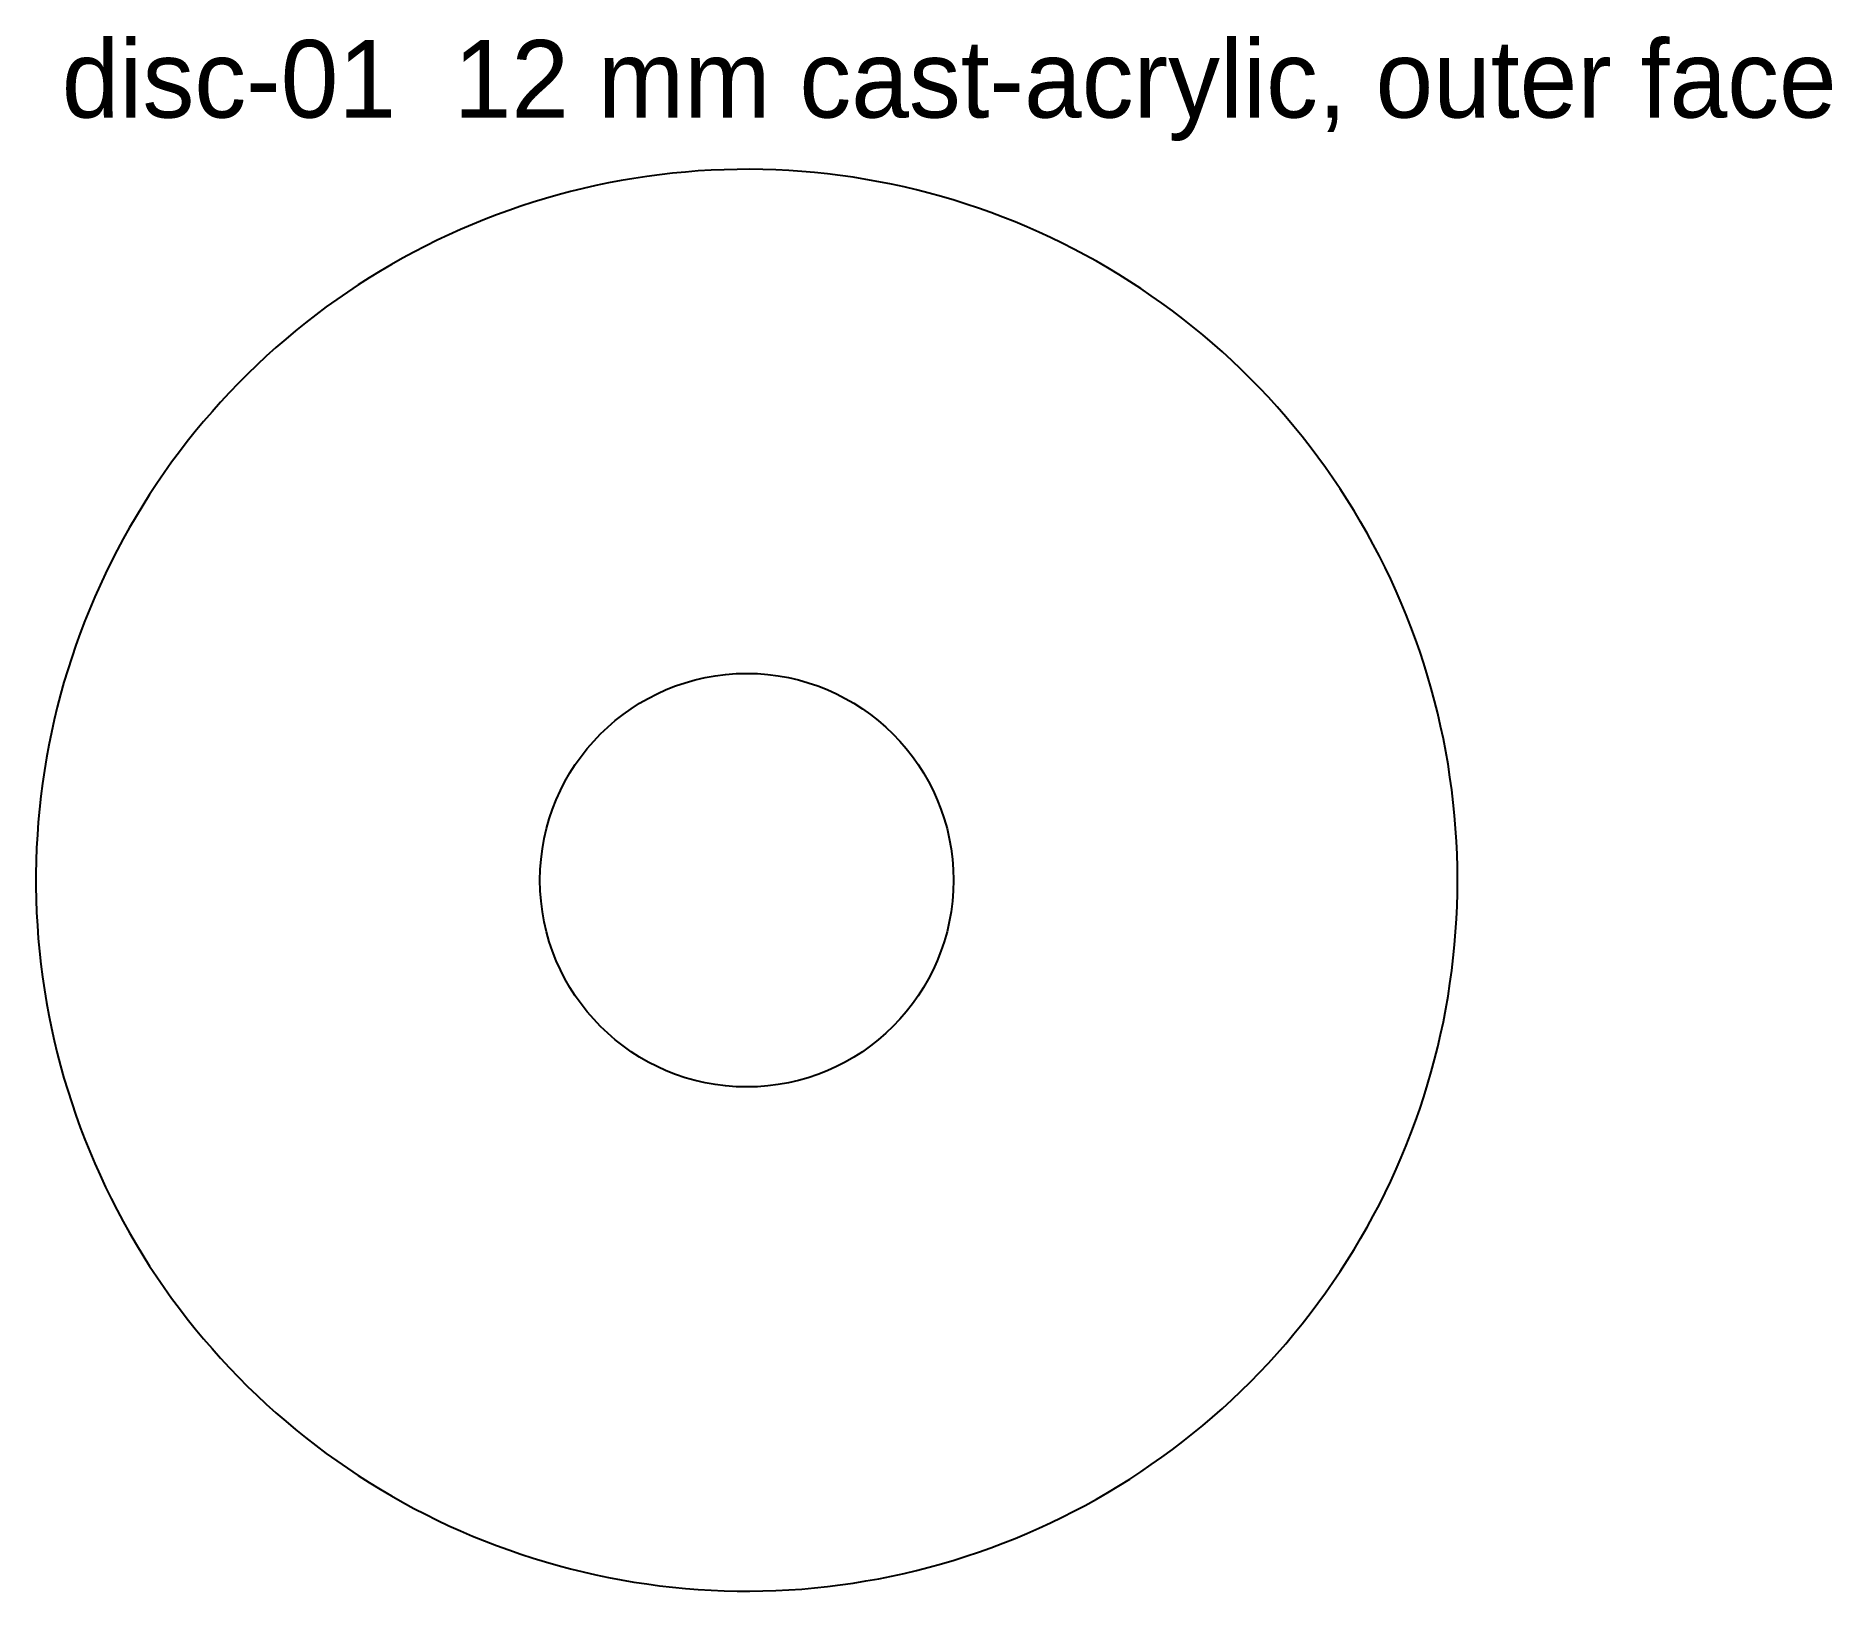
# Model space of a CAD drawing. Header units: millimetres. Extents: x 0 to 139, y 0 to 120.
import ezdxf

# ---------------------------------------------------------------- set-up
doc = ezdxf.new("R2010")
doc.units = ezdxf.units.MM
for name, color, linetype in [('CUT_INSIDE', 5, 'Continuous'), ('CUT_OUTSIDE', 1, 'Continuous'), ('NOTES', 7, 'Continuous')]:
    doc.layers.add(name, color=color, linetype=linetype)

msp = doc.modelspace()

# ---------------------------------------------------------------- linework, layer by layer
at = {"layer": 'CUT_INSIDE'}
msp.add_circle((55, 55), 16, dxfattribs=at)
at = {"layer": 'CUT_OUTSIDE'}
msp.add_lwpolyline([(110, 55), (109.99, 56), (109.96, 57), (109.92, 58), (109.85, 59), (109.77, 60), (109.67, 61), (109.55, 61.99), (109.41, 62.98), (109.26, 63.97), (109.09, 64.96), (108.9, 65.94), (108.69, 66.92), (108.46, 67.9), (108.22, 68.87), (107.96, 69.84), (107.68, 70.8), (107.38, 71.76), (107.07, 72.71), (106.74, 73.65), (106.39, 74.59), (106.02, 75.53), (105.64, 76.45), (105.24, 77.37), (104.83, 78.28), (104.39, 79.18), (103.95, 80.08), (103.48, 80.97), (103, 81.85), (102.5, 82.72), (101.99, 83.58), (101.46, 84.43), (100.92, 85.27), (100.36, 86.1), (99.79, 86.92), (99.2, 87.73), (98.59, 88.53), (97.98, 89.32), (97.34, 90.1), (96.7, 90.86), (96.04, 91.62), (95.36, 92.36), (94.68, 93.09), (93.98, 93.8), (93.26, 94.51), (92.54, 95.2), (91.8, 95.87), (91.05, 96.54), (90.29, 97.19), (89.51, 97.82), (88.73, 98.44), (87.93, 99.05), (87.12, 99.64), (86.3, 100.22), (85.48, 100.78), (84.64, 101.33), (83.79, 101.86), (82.93, 102.38), (82.06, 102.88), (81.19, 103.36), (80.3, 103.83), (79.41, 104.29), (78.51, 104.72), (77.6, 105.14), (76.68, 105.55), (75.76, 105.93), (74.82, 106.3), (73.89, 106.65), (72.94, 106.99), (71.99, 107.31), (71.04, 107.61), (70.08, 107.89), (69.11, 108.16), (68.14, 108.41), (67.17, 108.64), (66.19, 108.85), (65.21, 109.04), (64.22, 109.22), (63.23, 109.38), (62.24, 109.52), (61.24, 109.64), (60.25, 109.75), (59.25, 109.83), (58.25, 109.9), (57.25, 109.95), (56.25, 109.99), (55.25, 110), (54.25, 109.99), (53.25, 109.97), (52.24, 109.93), (51.24, 109.87), (50.25, 109.79), (49.25, 109.7), (48.25, 109.58), (47.26, 109.45), (46.27, 109.3), (45.28, 109.13), (44.3, 108.95), (43.32, 108.74), (42.34, 108.52), (41.37, 108.28), (40.4, 108.03), (39.44, 107.75), (38.48, 107.46), (37.53, 107.15), (36.58, 106.82), (35.64, 106.48), (34.7, 106.12), (33.78, 105.74), (32.86, 105.35), (31.94, 104.93), (31.04, 104.51), (30.14, 104.06), (29.25, 103.6), (28.37, 103.12), (27.5, 102.63), (26.63, 102.12), (25.78, 101.6), (24.94, 101.06), (24.1, 100.5), (23.28, 99.93), (22.47, 99.35), (21.67, 98.75), (20.87, 98.13), (20.09, 97.51), (19.33, 96.86), (18.57, 96.21), (17.82, 95.54), (17.09, 94.85), (16.37, 94.16), (15.67, 93.45), (14.97, 92.72), (14.29, 91.99), (13.63, 91.24), (12.97, 90.48), (12.33, 89.71), (11.71, 88.93), (11.1, 88.13), (10.5, 87.33), (9.92, 86.51), (9.35, 85.69), (8.8, 84.85), (8.27, 84), (7.75, 83.15), (7.24, 82.28), (6.75, 81.41), (6.28, 80.53), (5.82, 79.63), (5.38, 78.73), (4.96, 77.83), (4.55, 76.91), (4.16, 75.99), (3.79, 75.06), (3.43, 74.12), (3.09, 73.18), (2.77, 72.23), (2.46, 71.28), (2.17, 70.32), (1.9, 69.36), (1.65, 68.39), (1.42, 67.41), (1.2, 66.43), (1, 65.45), (0.82, 64.47), (0.66, 63.48), (0.51, 62.49), (0.38, 61.5), (0.27, 60.5), (0.18, 59.5), (0.11, 58.5), (0.05, 57.5), (0.02, 56.5), (0, 55.5), (0, 54.5), (0.02, 53.5), (0.05, 52.5), (0.11, 51.5), (0.18, 50.5), (0.27, 49.5), (0.38, 48.5), (0.51, 47.51), (0.66, 46.52), (0.82, 45.53), (1, 44.55), (1.2, 43.56), (1.42, 42.59), (1.65, 41.61), (1.9, 40.64), (2.17, 39.68), (2.46, 38.72), (2.77, 37.77), (3.09, 36.82), (3.43, 35.87), (3.79, 34.94), (4.16, 34.01), (4.55, 33.09), (4.96, 32.17), (5.38, 31.26), (5.82, 30.37), (6.28, 29.47), (6.75, 28.59), (7.24, 27.72), (7.75, 26.85), (8.27, 26), (8.8, 25.15), (9.35, 24.31), (9.92, 23.49), (10.5, 22.67), (11.1, 21.87), (11.71, 21.07), (12.33, 20.29), (12.97, 19.52), (13.63, 18.76), (14.29, 18.01), (14.97, 17.28), (15.67, 16.55), (16.37, 15.84), (17.09, 15.15), (17.82, 14.46), (18.57, 13.79), (19.33, 13.14), (20.09, 12.49), (20.87, 11.87), (21.67, 11.25), (22.47, 10.65), (23.28, 10.07), (24.1, 9.5), (24.94, 8.94), (25.78, 8.4), (26.63, 7.88), (27.5, 7.37), (28.37, 6.88), (29.25, 6.4), (30.14, 5.94), (31.04, 5.49), (31.94, 5.06), (32.86, 4.65), (33.78, 4.26), (34.7, 3.88), (35.64, 3.52), (36.58, 3.18), (37.53, 2.85), (38.48, 2.54), (39.44, 2.25), (40.4, 1.97), (41.37, 1.71), (42.34, 1.48), (43.32, 1.25), (44.3, 1.05), (45.28, 0.86), (46.27, 0.7), (47.26, 0.55), (48.25, 0.41), (49.25, 0.3), (50.25, 0.21), (51.24, 0.13), (52.24, 0.07), (53.25, 0.03), (54.25, 0), (55.25, 0), (56.25, 0.01), (57.25, 0.05), (58.25, 0.1), (59.25, 0.16), (60.25, 0.25), (61.24, 0.36), (62.24, 0.48), (63.23, 0.62), (64.22, 0.78), (65.21, 0.95), (66.19, 1.15), (67.17, 1.36), (68.14, 1.59), (69.11, 1.84), (70.08, 2.11), (71.04, 2.39), (71.99, 2.69), (72.94, 3.01), (73.89, 3.34), (74.82, 3.7), (75.76, 4.07), (76.68, 4.45), (77.6, 4.86), (78.51, 5.28), (79.41, 5.71), (80.3, 6.17), (81.19, 6.63), (82.06, 7.12), (82.93, 7.62), (83.79, 8.14), (84.64, 8.67), (85.48, 9.22), (86.3, 9.78), (87.12, 10.36), (87.93, 10.95), (88.73, 11.56), (89.51, 12.18), (90.29, 12.81), (91.05, 13.46), (91.8, 14.13), (92.54, 14.8), (93.26, 15.49), (93.98, 16.2), (94.68, 16.91), (95.36, 17.64), (96.04, 18.38), (96.7, 19.14), (97.34, 19.9), (97.98, 20.68), (98.59, 21.47), (99.2, 22.27), (99.79, 23.08), (100.36, 23.9), (100.92, 24.73), (101.46, 25.57), (101.99, 26.42), (102.5, 27.28), (103, 28.15), (103.48, 29.03), (103.95, 29.92), (104.39, 30.81), (104.83, 31.72), (105.24, 32.63), (105.64, 33.55), (106.02, 34.47), (106.39, 35.41), (106.74, 36.35), (107.07, 37.29), (107.38, 38.24), (107.68, 39.2), (107.96, 40.16), (108.22, 41.13), (108.46, 42.1), (108.69, 43.07), (108.9, 44.05), (109.09, 45.04), (109.26, 46.02), (109.41, 47.01), (109.55, 48.01), (109.67, 49), (109.77, 50), (109.85, 51), (109.92, 52), (109.96, 53), (109.99, 54), (110, 55)], close=True, dxfattribs=at)

# ---------------------------------------------------------------- texts
at = {"layer": 'NOTES'}
msp.add_text('disc-01  12 mm cast-acrylic, outer face', height=6, dxfattribs=at).set_placement((2, 114))

doc.saveas('drawing.dxf')
